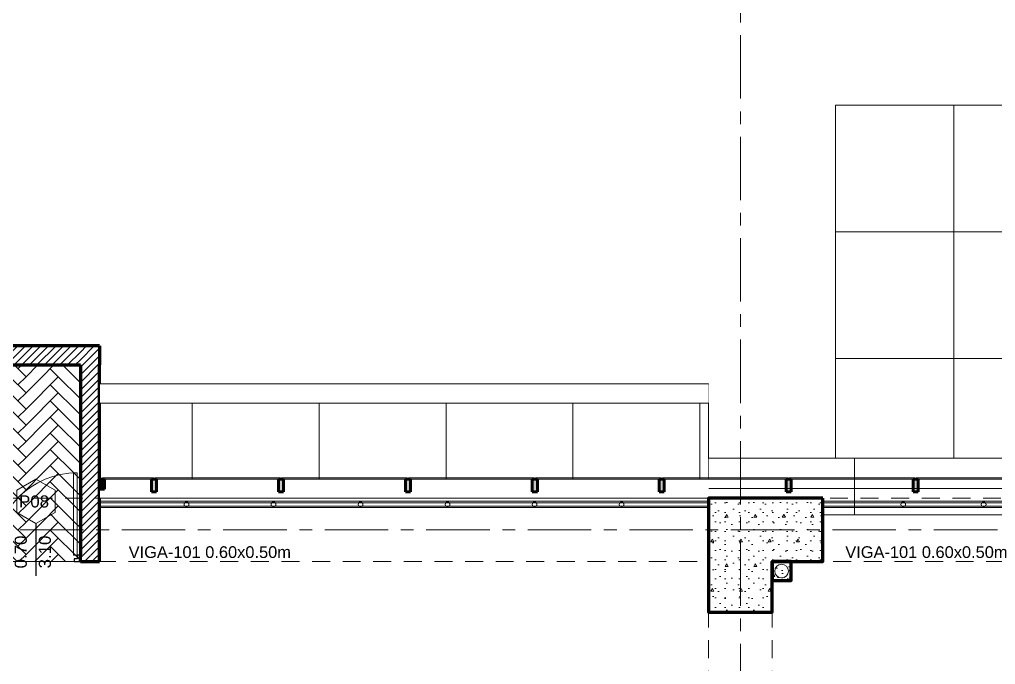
# Model space of a CAD drawing. Header units: inches. Extents: x -19 to 5698, y -728 to 92.
# Drawn here: x 380.64 to 388.33, y 38.59 to 43.67 of the extents above; entities that cross this region are included whole.
import ezdxf

# ---------------------------------------------------------------- set-up
doc = ezdxf.new("R2010")
doc.units = ezdxf.units.IN
doc.header["$MEASUREMENT"] = 0
doc.set_wipeout_variables(frame=1)
doc.header["$PDMODE"] = 1
for name, pattern in [('Hidden Line', [0.195611, 0.141111, -0.0545]), ('Punto & Raya', [0.65, 0.5, -0.075, 0, -0.075]), ('Wipeout_Contour', [1, 0, -1])]:
    doc.linetypes.add(name, pattern=pattern)
for name, color, linetype in [('02 _ ARQ _ ALB _ Ejes Generales', 251, 'Continuous'), ('02 _ ARQ _ ALB _ Muros Interiores', 7, 'Continuous'), ('02 _ ARQ _ ZON _ Espacio.3D', 7, 'Continuous'), ('08 _ STR _ EXT _ 06 Columnas', 7, 'Continuous'), ('08 _ STR _ EXT _ 07 Losa Aligerada', 7, 'Continuous'), ('08 _ STR _ EXT _ 08 Placas Inclinadas', 7, 'Continuous'), ('08 _ STR _ EXT _ 09 Vigas', 251, 'Continuous'), ('Acabado - Muros', 7, 'Continuous'), ('Dibujo 2D - General', 7, 'Continuous'), ('Estructura - 04 MURO', 7, 'Continuous'), ('Estructura - Carga', 7, 'Continuous'), ('Interior - Escaleras & Barandillas', 7, 'Continuous'), ('MEP - HVAC', 7, 'Continuous'), ('Notas - Etiquetas', 7, 'Continuous')]:
    doc.layers.add(name, color=color, linetype=linetype)
doc.styles.add('Estilo_Generado_4', font='swisse.ttf')
pattern_1 = [(0, (370.0001, 2e-08), (0, 1), []), (90, (370.0001, 2e-08), (-1, 0), [])]
pattern_2 = [(45, (370.000076, 2e-08), (-0.03005204, 0.03005204), [])]

# ---------------------------------------------------------------- blocks, each defined once
blk = doc.blocks.new('*X236', base_point=(3216.2361, 0))
at = {"layer": '02 _ ARQ _ ZON _ Espacio.3D', "color": 254, "linetype": 'Continuous', "lineweight": 0}
for p, q in [((3225.4934, 40.95), (3225.4561, 40.9127)), ((3225.6206, 40.95), (3225.5275, 40.8568)), ((3225.5911, 40.9205), (3225.6548, 40.8568)), ((3225.782, 40.8568), (3225.6889, 40.95)), ((3225.9093, 40.8568), (3225.8162, 40.95)), ((3225.8752, 40.95), (3225.8457, 40.9205)), ((3226.0025, 40.95), (3225.9093, 40.8568)), ((3226.1298, 40.95), (3226.0366, 40.8568)), ((3226.1002, 40.9205), (3226.1639, 40.8568)), ((3226.2912, 40.8568), (3226.198, 40.95)), ((3226.4184, 40.8568), (3226.3253, 40.95)), ((3226.3843, 40.95), (3226.3548, 40.9205)), ((3226.5116, 40.95), (3226.4184, 40.8568)), ((3226.6389, 40.95), (3226.5457, 40.8568)), ((3226.6094, 40.9205), (3226.673, 40.8568)), ((3226.8003, 40.8568), (3226.7071, 40.95)), ((3226.9276, 40.8568), (3226.8344, 40.95)), ((3226.8935, 40.95), (3226.8639, 40.9205)), ((3227.0207, 40.95), (3226.9276, 40.8568)), ((3227.148, 40.95), (3227.0548, 40.8568)), ((3227.1185, 40.9205), (3227.1821, 40.8568)), ((3227.3094, 40.8568), (3227.2162, 40.95)), ((3227.3562, 40.9373), (3227.3435, 40.95)), ((3225.5275, 40.8568), (3225.4561, 40.7854)), ((3225.6548, 40.8568), (3225.4561, 40.6581)), ((3225.9093, 40.6023), (3225.6548, 40.8568)), ((3225.9093, 40.7295), (3225.782, 40.8568)), ((3225.9093, 40.8568), (3225.8457, 40.7932)), ((3226.0366, 40.8568), (3225.9093, 40.7295)), ((3226.1639, 40.8568), (3225.9093, 40.6023)), ((3226.4184, 40.6023), (3226.1639, 40.8568)), ((3226.4184, 40.7295), (3226.2912, 40.8568)), ((3226.4184, 40.8568), (3226.3548, 40.7932)), ((3226.5457, 40.8568), (3226.4184, 40.7295)), ((3226.673, 40.8568), (3226.4184, 40.6023)), ((3226.9276, 40.6023), (3226.673, 40.8568)), ((3226.9276, 40.7295), (3226.8003, 40.8568)), ((3226.9276, 40.8568), (3226.8639, 40.7932)), ((3227.0548, 40.8568), (3226.9276, 40.7295)), ((3227.1821, 40.8568), (3226.9276, 40.6023)), ((3227.3562, 40.6828), (3227.1821, 40.8568)), ((3227.3562, 40.8101), (3227.3094, 40.8568)), ((3225.9093, 40.475), (3225.5911, 40.7932)), ((3226.4184, 40.475), (3226.1002, 40.7932)), ((3226.9276, 40.475), (3226.6094, 40.7932)), ((3227.3562, 40.5555), (3227.1185, 40.7932)), ((3225.6548, 40.7295), (3225.4561, 40.5309)), ((3225.9093, 40.7295), (3225.8457, 40.6659)), ((3226.1639, 40.7295), (3225.9093, 40.475)), ((3226.4184, 40.7295), (3226.3548, 40.6659)), ((3226.673, 40.7295), (3226.4184, 40.475)), ((3226.9276, 40.7295), (3226.8639, 40.6659)), ((3227.1821, 40.7295), (3226.9276, 40.475)), ((3225.6548, 40.6023), (3225.5275, 40.475)), ((3225.782, 40.475), (3225.5911, 40.6659)), ((3225.9093, 40.6023), (3225.8457, 40.5386)), ((3226.1639, 40.6023), (3226.0366, 40.475)), ((3226.2912, 40.475), (3226.1002, 40.6659)), ((3226.4184, 40.6023), (3226.3548, 40.5386)), ((3226.673, 40.6023), (3226.5457, 40.475)), ((3226.8003, 40.475), (3226.6094, 40.6659)), ((3226.9276, 40.6023), (3226.8639, 40.5386)), ((3227.1821, 40.6023), (3227.0548, 40.475)), ((3227.3094, 40.475), (3227.1185, 40.6659)), ((3225.5911, 40.5386), (3225.6548, 40.475)), ((3226.1002, 40.5386), (3226.1639, 40.475)), ((3226.6094, 40.5386), (3226.673, 40.475)), ((3227.1185, 40.5386), (3227.1821, 40.475)), ((3225.5275, 40.475), (3225.4561, 40.4036)), ((3225.6548, 40.475), (3225.4561, 40.2763)), ((3225.9093, 40.2204), (3225.6548, 40.475)), ((3225.9093, 40.3477), (3225.782, 40.475)), ((3225.9093, 40.475), (3225.8457, 40.4113)), ((3226.0366, 40.475), (3225.9093, 40.3477)), ((3226.1639, 40.475), (3225.9093, 40.2204)), ((3226.4184, 40.2204), (3226.1639, 40.475)), ((3226.4184, 40.3477), (3226.2912, 40.475)), ((3226.4184, 40.475), (3226.3548, 40.4113)), ((3226.5457, 40.475), (3226.4184, 40.3477)), ((3226.673, 40.475), (3226.4184, 40.2204)), ((3226.9276, 40.2204), (3226.673, 40.475)), ((3226.9276, 40.3477), (3226.8003, 40.475)), ((3226.9276, 40.475), (3226.8639, 40.4113)), ((3227.0548, 40.475), (3226.9276, 40.3477)), ((3227.1821, 40.475), (3226.9276, 40.2204)), ((3227.3562, 40.3009), (3227.1821, 40.475)), ((3227.3562, 40.4282), (3227.3094, 40.475)), ((3225.9093, 40.0931), (3225.5911, 40.4113)), ((3226.4184, 40.0931), (3226.1002, 40.4113)), ((3226.9276, 40.0931), (3226.6094, 40.4113)), ((3227.3562, 40.1737), (3227.1185, 40.4113)), ((3225.6548, 40.3477), (3225.4561, 40.149)), ((3225.9093, 40.3477), (3225.8457, 40.2841)), ((3226.1639, 40.3477), (3225.9093, 40.0931)), ((3226.4184, 40.3477), (3226.3548, 40.2841)), ((3226.673, 40.3477), (3226.4184, 40.0931)), ((3226.9276, 40.3477), (3226.8639, 40.2841)), ((3227.1821, 40.3477), (3226.9276, 40.0931)), ((3225.6548, 40.2204), (3225.5275, 40.0931)), ((3225.782, 40.0931), (3225.5911, 40.2841)), ((3225.9093, 40.2204), (3225.8457, 40.1568)), ((3226.1639, 40.2204), (3226.0366, 40.0931)), ((3226.2912, 40.0931), (3226.1002, 40.2841)), ((3226.4184, 40.2204), (3226.3548, 40.1568)), ((3226.673, 40.2204), (3226.5457, 40.0931)), ((3226.8003, 40.0931), (3226.6094, 40.2841)), ((3226.9276, 40.2204), (3226.8639, 40.1568)), ((3227.1821, 40.2204), (3227.0548, 40.0931)), ((3227.3094, 40.0931), (3227.1185, 40.2841)), ((3225.5911, 40.1568), (3225.6548, 40.0931)), ((3226.1002, 40.1568), (3226.1639, 40.0931)), ((3226.6094, 40.1568), (3226.673, 40.0931)), ((3227.1185, 40.1568), (3227.1821, 40.0931)), ((3225.5275, 40.0931), (3225.4561, 40.0217)), ((3225.6548, 40.0931), (3225.4616, 39.9)), ((3225.8479, 39.9), (3225.6548, 40.0931)), ((3225.9093, 39.9659), (3225.782, 40.0931)), ((3225.9093, 40.0931), (3225.8457, 40.0295)), ((3226.0366, 40.0931), (3225.9093, 39.9659)), ((3226.1639, 40.0931), (3225.9707, 39.9)), ((3226.4184, 39.8386), (3226.1639, 40.0931)), ((3226.4184, 39.9659), (3226.2912, 40.0931)), ((3226.4184, 40.0931), (3226.3548, 40.0295)), ((3226.5457, 40.0931), (3226.4184, 39.9659)), ((3226.673, 40.0931), (3226.4184, 39.8386)), ((3226.9276, 39.8386), (3226.673, 40.0931)), ((3226.9276, 39.9659), (3226.8003, 40.0931)), ((3226.9276, 40.0931), (3226.8639, 40.0295)), ((3227.0548, 40.0931), (3226.9276, 39.9659)), ((3227.1821, 40.0931), (3226.9276, 39.8386)), ((3227.3562, 39.9191), (3227.1821, 40.0931)), ((3227.3562, 40.0464), (3227.3094, 40.0931)), ((3225.7206, 39.9), (3225.5911, 40.0295)), ((3226.4184, 39.7113), (3226.1002, 40.0295)), ((3226.9276, 39.7113), (3226.6094, 40.0295)), ((3227.3562, 39.7918), (3227.1185, 40.0295)), ((3225.6548, 39.9659), (3225.5889, 39.9)), ((3225.9093, 39.9659), (3225.8457, 39.9022)), ((3226.1639, 39.9659), (3226.098, 39.9)), ((3226.4184, 39.9659), (3226.3548, 39.9022)), ((3226.673, 39.9659), (3226.4184, 39.7113)), ((3226.9276, 39.9659), (3226.8639, 39.9022)), ((3227.1821, 39.9659), (3226.9276, 39.7113)), ((3225.5933, 39.9), (3225.5911, 39.9022)), ((3226.1025, 39.9), (3226.1002, 39.9022)), ((3226.4184, 39.8386), (3226.3548, 39.7749)), ((3226.673, 39.8386), (3226.5457, 39.7113)), ((3226.8003, 39.7113), (3226.6094, 39.9022)), ((3226.9276, 39.8386), (3226.8639, 39.7749)), ((3227.1821, 39.8386), (3227.0548, 39.7113)), ((3227.3094, 39.7113), (3227.1185, 39.9022)), ((3226.2912, 39.7113), (3226.2061, 39.7964)), ((3226.6094, 39.7749), (3226.673, 39.7113)), ((3227.1185, 39.7749), (3227.1821, 39.7113)), ((3226.4184, 39.584), (3226.2912, 39.7113)), ((3226.4184, 39.7113), (3226.3548, 39.6477)), ((3226.5457, 39.7113), (3226.4184, 39.584)), ((3226.673, 39.7113), (3226.4184, 39.4567)), ((3226.9276, 39.4567), (3226.673, 39.7113)), ((3226.9276, 39.584), (3226.8003, 39.7113)), ((3226.9276, 39.7113), (3226.8639, 39.6477)), ((3227.0548, 39.7113), (3226.9276, 39.584)), ((3227.1821, 39.7113), (3226.9276, 39.4567)), ((3227.3562, 39.5373), (3227.1821, 39.7113)), ((3227.3562, 39.6645), (3227.3094, 39.7113)), ((3226.4184, 39.4567), (3226.2061, 39.6691)), ((3226.857, 39.4), (3226.6094, 39.6477)), ((3227.3562, 39.41), (3227.1185, 39.6477)), ((3226.2979, 39.45), (3226.2061, 39.5418)), ((3226.4184, 39.584), (3226.3548, 39.5204)), ((3226.673, 39.584), (3226.539, 39.45)), ((3226.9276, 39.584), (3226.8639, 39.5204)), ((3227.1821, 39.584), (3226.9981, 39.4)), ((3226.4184, 39.4567), (3226.4117, 39.45)), ((3226.7297, 39.4), (3226.6094, 39.5204)), ((3226.673, 39.4567), (3226.6562, 39.4399)), ((3226.9276, 39.4567), (3226.8708, 39.4)), ((3227.2389, 39.4), (3227.1185, 39.5204)), ((3227.1821, 39.4567), (3227.1254, 39.4))]:
    blk.add_line(p, q, dxfattribs=at)
for p in [(3225.8457, 40.6659), (3226.3548, 40.6659), (3226.8639, 40.6659), (3225.8457, 40.2841), (3226.3548, 40.2841), (3226.8639, 40.2841), (3225.8457, 39.9022), (3226.3548, 39.9022), (3226.8639, 39.9022), (3226.3548, 39.5204), (3226.8639, 39.5204)]:
    blk.add_point(p, dxfattribs=at)

msp = doc.modelspace()

# ---------------------------------------------------------------- hatches: boundary and pattern name
at = {"layer": 'Estructura - Carga', "linetype": 'Continuous', "lineweight": 13}
h = msp.add_hatch(dxfattribs=at)
h.set_pattern_fill('HORMIGÓN_ARMADO_0002', color=251, style=0, pattern_type=2)
h.set_pattern_definition([(0, (370.00008, 2e-08), (0, 0.3117692), [0.03, -0.15]), (0, (370.09008, 0.1559), (0, 0.3117692), [0.03, -0.15]), (60, (370.00008, 2e-08), (-0.27, 0.1558846), [0.03, -0.15]), (60, (370.18008, 2e-08), (-0.27, 0.1558846), [0.03, -0.15]), (120, (370.03008, 2e-08), (0.27, 0.1558846), [0.03, -0.15]), (120, (370.21008, 2e-08), (0.27, 0.1558846), [0.03, -0.15]), (0, (370.000076, 0.03), (0, 0.06), [0, -0.06, 0, -0.09]), (45, (370.030076, 0.03), (-0.04242641, 0.04242641), [0, -0.045, 0, -0.075])])
h.paths.add_polyline_path([(386.5701, 39.25), (386.7201, 39.25), (386.7201, 39.4), (386.5701, 39.4)])

# ---------------------------------------------------------------- linework, layer by layer
at = {"layer": '02 _ ARQ _ ZON _ Espacio.3D', "color": 254, "linetype": 'Continuous', "lineweight": 0, "flags": 128}
msp.add_lwpolyline([(381.1201, 40.95), (379.22, 40.95), (379.22, 39.9), (379.97, 39.9), (379.97, 39.45), (380.4201, 39.45), (380.4201, 39.4), (381.1201, 39.4), (381.1201, 39.9)], close=True, dxfattribs=at)
msp.add_lwpolyline([(393.5201, 39), (393.0701, 39), (393.0701, 39.4), (392.6701, 39.4), (392.6701, 39.7678), (386.97, 39.7678), (386.97, 39.4), (386.5701, 39.4), (386.57, 39), (386.07, 39), (386.07, 39.9), (381.2701, 39.9), (381.2701, 39.4), (379.57, 39.4), (379.5701, 37.7), (379.22, 37.7), (379.2201, 33.67), (378.3701, 33.67), (378.3701, 29.7)], dxfattribs=at)
at = {"layer": '08 _ STR _ EXT _ 09 Vigas', "color": 251, "linetype": 'Hidden Line', "lineweight": 13, "true_color": 0x636466}
for p, q in [((386.0701, 30.2), (386.0701, 39.4)), ((386.5701, 30.2), (386.5701, 39.4)), ((386.5701, 39.4), (393.0701, 39.4))]:
    msp.add_line(p, q, dxfattribs=at)
at = {"layer": 'Estructura - 04 MURO', "color": 165, "linetype": 'Continuous', "lineweight": 15}
msp.add_line((381.0651, 39.45), (381.0651, 40.1), dxfattribs=at)
at = {"layer": 'Estructura - 04 MURO', "color": 152, "linetype": 'Continuous', "lineweight": 25}
msp.add_line((380.7701, 39.7), (380.7701, 39.2875), dxfattribs=at)
at = {"layer": 'Estructura - 04 MURO', "color": 165, "linetype": 'Continuous', "lineweight": 25}
msp.add_line((381.0701, 39.42), (381.0701, 39.4), dxfattribs=at)
at = {"layer": 'Estructura - 04 MURO', "color": 251, "linetype": 'Continuous', "lineweight": 13, "flags": 128}
msp.add_lwpolyline([(380.7701, 40.05), (380.6186, 39.9625), (380.6186, 39.7875), (380.7701, 39.7), (380.9217, 39.7875), (380.9217, 39.9625)], close=True, dxfattribs=at)
at = {"layer": 'Estructura - Carga', "color": 7, "linetype": 'Continuous', "lineweight": 80, "flags": 128}
msp.add_lwpolyline([(386.5701, 39.25), (386.7201, 39.25), (386.7201, 39.4), (386.5701, 39.4)], close=True, dxfattribs=at)
at = {"layer": 'MEP - HVAC', "color": 7, "linetype": 'Continuous', "lineweight": 13, "flags": 128}
msp.add_lwpolyline([(386.6451, 39.271, 1), (386.6451, 39.379, 1)], format="xyb", close=True, dxfattribs=at)

# ---------------------------------------------------------------- block references
at = {"layer": '02 _ ARQ _ ZON _ Espacio.3D', "color": 5, "linetype": 'Continuous', "lineweight": 25}
msp.add_blockref('*X236', (370.0001, 0), dxfattribs=at)

# ---------------------------------------------------------------- texts
at = {"layer": 'Estructura - 04 MURO', "color": 251, "lineweight": 25, "insert": (380.6368, 39.825), "char_height": 0.095, "attachment_point": 7, "style": 'Estilo_Generado_4'}
msp.add_mtext('\\A1;{\\pql;\\pt0;\\fSwis721 Ex BT|b0|i0|c0|p34;P08\\fSwis721 Ex BT|b0|i0|c0|p34;\\fSwis721 Ex BT|b0|i0|c0|p34;\\fSwis721 Ex BT|b0|i0|c0|p34;}', dxfattribs=at)
at = {"layer": 'Estructura - 04 MURO', "color": 251, "lineweight": 25, "char_height": 0.095, "attachment_point": 7, "rotation": 90, "style": 'Estilo_Generado_4'}
for s, insert in [('\\A1;{\\pql;\\pt0;\\fSwis721 Ex BT|b0|i0|c0|p34;0.70\\fSwis721 Ex BT|b0|i0|c0|p34;\\A1{\\H.66x;\\S^  ;}\\fSwis721 Ex BT|b0|i0|c0|p34;\\fSwis721 Ex BT|b0|i0|c0|p34;}', (380.7251, 39.346)), ('\\A1;{\\pql;\\pt0;\\fSwis721 Ex BT|b0|i0|c0|p34;3.10\\fSwis721 Ex BT|b0|i0|c0|p34;\\A1{\\H.66x;\\S^  ;}\\fSwis721 Ex BT|b0|i0|c0|p34;\\fSwis721 Ex BT|b0|i0|c0|p34;}', (380.9151, 39.346))]:
    msp.add_mtext(s, dxfattribs=dict(at, insert=insert))
at = {"layer": 'Notas - Etiquetas', "color": 171, "linetype": 'Continuous', "lineweight": 13, "char_height": 0.0925, "attachment_point": 7, "style": 'Estilo_Generado_4'}
for insert in [(381.5003, 39.4267), (387.1465, 39.4267)]:
    msp.add_mtext('\\A1;{\\pql;\\fSwis721 Ex BT|b0|i0|c0|p34;VIGA-101\\fSwis721 Ex BT|b0|i0|c0|p34; \\fSwis721 Ex BT|b0|i0|c0|p34;0.60\\fSwis721 Ex BT|b0|i0|c0|p34;x\\fSwis721 Ex BT|b0|i0|c0|p34;0.50\\fSwis721 Ex BT|b0|i0|c0|p34;m}', dxfattribs=dict(at, insert=insert))

# ---------------------------------------------------------------- next in the draw order: wipeouts: each hides what was drawn before it
at = {"color": 254, "linetype": 'Wipeout_Contour', "lineweight": 0, "ltscale": 12945.288208}
msp.add_wipeout([(387.0702, 43), (392.5702, 43), (392.5702, 39.9), (387.0702, 39.9)], dxfattribs=at).dxf.layer = 'Dibujo 2D - General'
at = {"color": 254, "linetype": 'Wipeout_Contour', "lineweight": 0, "ltscale": 12920.632632}
msp.add_wipeout([(386.07, 40.8), (381.2701, 40.8), (381.2701, 39.9), (386.07, 39.9)], dxfattribs=at).dxf.layer = 'Dibujo 2D - General'

# ---------------------------------------------------------------- next in the draw order: hatches: boundary and pattern name
at = {"layer": 'Dibujo 2D - General', "linetype": 'Continuous', "lineweight": 13}
h = msp.add_hatch(dxfattribs=at)
h.set_pattern_fill('CEMENTO_PULIDO_Y_BRUÑADO_FA', color=251, style=0, pattern_type=2)
h.set_pattern_definition(pattern_1)
h.paths.add_polyline_path([(387.0702, 43), (392.5702, 43), (392.5702, 39.9), (387.0702, 39.9)])
h = msp.add_hatch(dxfattribs=at)
h.set_pattern_fill('CEMENTO_PULIDO_Y_BRUÑADO_FA', color=251, style=0, pattern_type=2)
h.set_pattern_definition(pattern_1)
h.paths.add_polyline_path([(386.07, 40.8), (381.2701, 40.8), (381.2701, 39.9), (386.07, 39.9)])

# ---------------------------------------------------------------- next in the draw order: linework, layer by layer
at = {"layer": '08 _ STR _ EXT _ 07 Losa Aligerada', "color": 7, "linetype": 'Continuous', "lineweight": 18, "flags": 128}
msp.add_lwpolyline([(393.5701, 39.9), (392.5702, 39.9), (392.5702, 43), (387.0702, 43), (387.0702, 39.9), (386.07, 39.9), (386.07, 40.8), (381.1201, 40.8), (381.1201, 40.95), (378.0201, 40.95), (378.0201, 37.85), (379.0701, 37.85), (379.0701, 33.82), (378.17, 33.82), (378.17, 18.5527), (378.17, 6.3), (392.3198, 6.3), (392.3198, 6.2), (397.1712, 6.2)], dxfattribs=at)
at = {"layer": '08 _ STR _ EXT _ 08 Placas Inclinadas', "color": 7, "linetype": 'Continuous', "lineweight": 13, "flags": 128}
msp.add_lwpolyline([(386.07, 40.216), (386.07, 40.05)], dxfattribs=at)
at = {"layer": 'Dibujo 2D - General', "color": 251, "linetype": 'Continuous', "lineweight": 13, "flags": 128}
for points in [[(387.0702, 43), (392.5702, 43), (392.5702, 39.9), (387.0702, 39.9)], [(386.07, 40.8), (381.2701, 40.8), (381.2701, 39.9), (386.07, 39.9)]]:
    msp.add_lwpolyline(points, close=True, dxfattribs=at)

# ---------------------------------------------------------------- next in the draw order: wipeouts: each hides what was drawn before it
at = {"color": 254, "linetype": 'Wipeout_Contour', "lineweight": 0, "ltscale": 12930.696497}
msp.add_wipeout([(386.07, 39.9), (386.211, 39.9), (386.1776, 39.9749), (386.07, 39.9749)], dxfattribs=at).dxf.layer = '08 _ STR _ EXT _ 08 Placas Inclinadas'
at = {"color": 254, "linetype": 'Wipeout_Contour', "lineweight": 0, "ltscale": 9682.643487}
msp.add_wipeout([(381.1201, 40.95), (381.2701, 40.95), (381.2701, 41.1)], dxfattribs=at).dxf.layer = 'Estructura - 04 MURO'
at = {"color": 254, "linetype": 'Wipeout_Contour', "lineweight": 0, "ltscale": 9683.4345}
msp.add_wipeout([(381.1201, 39.4), (381.2701, 39.4), (381.1201, 39.45)], dxfattribs=at).dxf.layer = 'Estructura - 04 MURO'

# ---------------------------------------------------------------- next in the draw order: hatches: boundary and pattern name
at = {"layer": 'Estructura - 04 MURO', "linetype": 'Continuous', "lineweight": 5}
h = msp.add_hatch(dxfattribs=at)
h.set_pattern_fill('LADRILLO_COMÚN_0002', color=250, style=0, pattern_type=2)
h.set_pattern_definition(pattern_2)
h.paths.add_polyline_path([(381.1201, 40.95), (381.2701, 40.95), (381.2701, 41.1)])
h = msp.add_hatch(dxfattribs=at)
h.set_pattern_fill('LADRILLO_COMÚN_0002', color=250, style=0, pattern_type=2)
h.set_pattern_definition(pattern_2)
h.paths.add_polyline_path([(381.1201, 39.4), (381.2701, 39.4), (381.1201, 39.45)])

# ---------------------------------------------------------------- next in the draw order: wipeouts: each hides what was drawn before it
at = {"color": 254, "linetype": 'Wipeout_Contour', "lineweight": 0, "ltscale": 9698.263917}
msp.add_wipeout([(386.07, 39.9749), (386.1776, 39.9749), (386.07, 40.216)], dxfattribs=at).dxf.layer = '08 _ STR _ EXT _ 08 Placas Inclinadas'

# ---------------------------------------------------------------- next in the draw order: wipeouts: each hides what was drawn before it
at = {"color": 254, "linetype": 'Wipeout_Contour', "lineweight": 0, "ltscale": 12932.532855}
msp.add_wipeout([(387.2201, 40.216), (386.07, 40.216), (386.1776, 39.9749), (387.2201, 39.9749)], dxfattribs=at).dxf.layer = '08 _ STR _ EXT _ 08 Placas Inclinadas'
at = {"color": 254, "linetype": 'Wipeout_Contour', "lineweight": 0, "ltscale": 9683.508036}
msp.add_wipeout([(381.1201, 40.95), (381.2701, 41.1), (381.1201, 41.1)], dxfattribs=at).dxf.layer = 'Estructura - 04 MURO'
at = {"color": 254, "linetype": 'Wipeout_Contour', "lineweight": 0, "ltscale": 9683.4345}
msp.add_wipeout([(381.1201, 39.4), (381.2701, 39.4), (381.1201, 39.45)], dxfattribs=at).dxf.layer = 'Estructura - 04 MURO'

# ---------------------------------------------------------------- next in the draw order: hatches: boundary and pattern name
at = {"layer": 'Estructura - 04 MURO', "linetype": 'Continuous', "lineweight": 5}
h = msp.add_hatch(dxfattribs=at)
h.set_pattern_fill('LADRILLO_COMÚN_0002', color=250, style=0, pattern_type=2)
h.set_pattern_definition(pattern_2)
h.paths.add_polyline_path([(381.1201, 40.95), (381.2701, 41.1), (381.1201, 41.1)])
h = msp.add_hatch(dxfattribs=at)
h.set_pattern_fill('LADRILLO_COMÚN_0002', color=250, style=0, pattern_type=2)
h.set_pattern_definition(pattern_2)
h.paths.add_polyline_path([(381.1201, 39.4), (381.2701, 39.4), (381.1201, 39.45)])

# ---------------------------------------------------------------- next in the draw order: linework, layer by layer
at = {"layer": '08 _ STR _ EXT _ 08 Placas Inclinadas', "color": 7, "linetype": 'Continuous', "lineweight": 13, "flags": 128}
msp.add_lwpolyline([(387.2201, 40.216), (386.07, 40.216)], dxfattribs=at)
at = {"layer": 'Acabado - Muros', "color": 7, "linetype": 'Continuous', "lineweight": 60}
msp.add_line((386.7207, 40.05), (386.6807, 40.05), dxfattribs=at)
at = {"layer": 'Estructura - 04 MURO', "color": 7, "linetype": 'Continuous', "lineweight": 80, "flags": 128}
msp.add_lwpolyline([(381.2701, 41.1), (381.2701, 40.95)], dxfattribs=at)

# ---------------------------------------------------------------- next in the draw order: wipeouts: each hides what was drawn before it
at = {"color": 254, "linetype": 'Wipeout_Contour', "lineweight": 0, "ltscale": 19399.111919}
msp.add_wipeout([(386.1776, 39.9749), (386.211, 39.9), (386.97, 39.9), (386.97, 39.7678), (387.2201, 39.7678), (387.2201, 39.9749)], dxfattribs=at).dxf.layer = '08 _ STR _ EXT _ 08 Placas Inclinadas'

# ---------------------------------------------------------------- next in the draw order: hatches: boundary and pattern name
at = {"layer": 'Acabado - Muros', "linetype": 'Continuous', "lineweight": 0}
msp.add_hatch(color=254, dxfattribs=at).paths.add_polyline_path([(386.7207, 39.95), (386.7207, 40.05), (386.6807, 40.05), (386.6807, 39.95)])

# ---------------------------------------------------------------- next in the draw order: linework, layer by layer
at = {"layer": '02 _ ARQ _ ALB _ Ejes Generales', "color": 251, "linetype": 'Punto & Raya', "lineweight": 13, "true_color": 0x636466}
msp.add_line((386.3201, 3.05), (386.3201, 44.9), dxfattribs=at)
at = {"layer": '08 _ STR _ EXT _ 08 Placas Inclinadas', "color": 7, "linetype": 'Continuous', "lineweight": 13}
for p, q in [((386.1776, 39.9749), (386.07, 39.9749)), ((387.2201, 39.9749), (386.1776, 39.9749))]:
    msp.add_line(p, q, dxfattribs=at)
at = {"layer": '08 _ STR _ EXT _ 08 Placas Inclinadas', "color": 7, "linetype": 'Continuous', "lineweight": 13, "flags": 128}
for points in [[(387.2201, 40.216), (387.2201, 39.9749)], [(387.2201, 39.9749), (387.2201, 39.7678)], [(386.97, 39.7678), (387.2201, 39.7678)]]:
    msp.add_lwpolyline(points, dxfattribs=at)
at = {"layer": 'Acabado - Muros', "color": 7, "linetype": 'Continuous', "lineweight": 60}
for p, q in [((386.6807, 40.05), (386.6807, 39.95)), ((386.7207, 40.05), (386.7207, 39.95)), ((386.7207, 39.95), (386.6807, 39.95))]:
    msp.add_line(p, q, dxfattribs=at)

# ---------------------------------------------------------------- next in the draw order: wipeouts: each hides what was drawn before it
at = {"color": 254, "linetype": 'Wipeout_Contour', "lineweight": 0, "ltscale": 12904.268139}
msp.add_wipeout([(378.0201, 40.95), (381.1201, 40.95), (381.1201, 41.1), (378.0201, 41.1)], dxfattribs=at).dxf.layer = 'Estructura - 04 MURO'
at = {"color": 254, "linetype": 'Wipeout_Contour', "lineweight": 0, "ltscale": 9683.4345}
msp.add_wipeout([(381.1201, 39.4), (381.2701, 39.4), (381.1201, 39.45)], dxfattribs=at).dxf.layer = 'Estructura - 04 MURO'

# ---------------------------------------------------------------- next in the draw order: hatches: boundary and pattern name
at = {"layer": 'Estructura - 04 MURO', "linetype": 'Continuous', "lineweight": 5}
h = msp.add_hatch(dxfattribs=at)
h.set_pattern_fill('LADRILLO_COMÚN_0002', color=250, style=0, pattern_type=2)
h.set_pattern_definition(pattern_2)
h.paths.add_polyline_path([(378.0201, 40.95), (381.1201, 40.95), (381.1201, 41.1), (378.0201, 41.1)])
h = msp.add_hatch(dxfattribs=at)
h.set_pattern_fill('LADRILLO_COMÚN_0002', color=250, style=0, pattern_type=2)
h.set_pattern_definition(pattern_2)
h.paths.add_polyline_path([(381.1201, 39.4), (381.2701, 39.4), (381.1201, 39.45)])

# ---------------------------------------------------------------- next in the draw order: linework, layer by layer
at = {"layer": 'Estructura - 04 MURO', "color": 7, "linetype": 'Continuous', "lineweight": 80, "flags": 128}
for points in [[(381.2701, 41.1), (378.0201, 41.1)], [(379.22, 40.95), (381.1201, 40.95)]]:
    msp.add_lwpolyline(points, dxfattribs=at)

# ---------------------------------------------------------------- next in the draw order: wipeouts: each hides what was drawn before it
at = {"color": 254, "linetype": 'Wipeout_Contour', "lineweight": 0, "ltscale": 12945.218048}
msp.add_wipeout([(392.4201, 40.216), (387.2201, 40.216), (387.2201, 39.9749), (392.4201, 39.9749)], dxfattribs=at).dxf.layer = '08 _ STR _ EXT _ 08 Placas Inclinadas'

# ---------------------------------------------------------------- next in the draw order: hatches: boundary and pattern name
at = {"layer": 'Acabado - Muros', "linetype": 'Continuous', "lineweight": 9}
for points in [[(387.6957, 40.06), (386.7057, 40.06), (386.7057, 40.05), (387.6957, 40.05)], [(388.6957, 40.06), (387.7057, 40.06), (387.7057, 40.05), (388.6957, 40.05)]]:
    msp.add_hatch(color=250, dxfattribs=at).paths.add_polyline_path(points)

# ---------------------------------------------------------------- next in the draw order: linework, layer by layer
at = {"layer": '08 _ STR _ EXT _ 08 Placas Inclinadas', "color": 7, "linetype": 'Continuous', "lineweight": 13, "flags": 128}
msp.add_lwpolyline([(392.4201, 40.216), (387.2201, 40.216)], dxfattribs=at)
at = {"layer": 'Acabado - Muros', "color": 7, "linetype": 'Continuous', "lineweight": 60}
msp.add_line((387.7207, 40.05), (387.6807, 40.05), dxfattribs=at)
at = {"layer": 'Acabado - Muros', "color": 7, "linetype": 'Continuous', "lineweight": 13, "flags": 128}
for points in [[(387.6957, 40.06), (387.6957, 40.05), (386.7057, 40.05), (386.7057, 40.06)], [(388.6957, 40.06), (388.6957, 40.05), (387.7057, 40.05), (387.7057, 40.06)]]:
    msp.add_lwpolyline(points, close=True, dxfattribs=at)

# ---------------------------------------------------------------- next in the draw order: wipeouts: each hides what was drawn before it
at = {"color": 254, "linetype": 'Wipeout_Contour', "lineweight": 0, "ltscale": 12945.206971}
msp.add_wipeout([(392.4201, 39.9749), (387.2201, 39.9749), (387.2201, 39.7678), (392.4201, 39.7678)], dxfattribs=at).dxf.layer = '08 _ STR _ EXT _ 08 Placas Inclinadas'
at = {"color": 254, "linetype": 'Wipeout_Contour', "lineweight": 0, "ltscale": 9683.4345}
msp.add_wipeout([(381.1201, 39.4), (381.2701, 39.4), (381.1201, 39.45)], dxfattribs=at).dxf.layer = 'Estructura - 04 MURO'

# ---------------------------------------------------------------- next in the draw order: hatches: boundary and pattern name
at = {"layer": 'Acabado - Muros', "linetype": 'Continuous', "lineweight": 0}
msp.add_hatch(color=254, dxfattribs=at).paths.add_polyline_path([(387.7207, 39.95), (387.7207, 40.05), (387.6807, 40.05), (387.6807, 39.95)])
at = {"layer": 'Estructura - 04 MURO', "linetype": 'Continuous', "lineweight": 5}
h = msp.add_hatch(dxfattribs=at)
h.set_pattern_fill('LADRILLO_COMÚN_0002', color=250, style=0, pattern_type=2)
h.set_pattern_definition(pattern_2)
h.paths.add_polyline_path([(381.1201, 39.4), (381.2701, 39.4), (381.1201, 39.45)])

# ---------------------------------------------------------------- next in the draw order: linework, layer by layer
at = {"layer": '08 _ STR _ EXT _ 08 Placas Inclinadas', "color": 7, "linetype": 'Continuous', "lineweight": 13}
msp.add_line((392.4201, 39.9749), (387.2201, 39.9749), dxfattribs=at)
at = {"layer": '08 _ STR _ EXT _ 08 Placas Inclinadas', "color": 7, "linetype": 'Continuous', "lineweight": 13, "flags": 128}
for points in [[(387.2201, 40.216), (387.2201, 39.9749)], [(387.2201, 39.9749), (387.2201, 39.7678)], [(387.2201, 39.7678), (392.4201, 39.7678)]]:
    msp.add_lwpolyline(points, dxfattribs=at)
at = {"layer": 'Acabado - Muros', "color": 7, "linetype": 'Continuous', "lineweight": 60}
for p, q in [((387.6807, 40.05), (387.6807, 39.95)), ((387.7207, 40.05), (387.7207, 39.95)), ((387.7207, 39.95), (387.6807, 39.95))]:
    msp.add_line(p, q, dxfattribs=at)
at = {"layer": 'Interior - Escaleras & Barandillas', "color": 161, "linetype": 'Continuous', "lineweight": 13, "flags": 128}
for points in [[(386.97, 39.875), (386.97, 39.825), (392.6701, 39.825), (392.6701, 39.875)], [(386.97, 39.8625), (386.97, 39.8375), (392.6701, 39.8375), (392.6701, 39.8625)], [(386.97, 39.8625), (386.97, 39.8375), (392.6701, 39.8375), (392.6701, 39.8625)], [(386.97, 39.8625), (386.97, 39.8375), (392.6701, 39.8375), (392.6701, 39.8625)]]:
    msp.add_lwpolyline(points, close=True, dxfattribs=at)
for points in [[(387.6033, 39.8313, 1), (387.6033, 39.8688, 1)], [(388.2366, 39.8313, 1), (388.2366, 39.8688, 1)]]:
    msp.add_lwpolyline(points, format="xyb", close=True, dxfattribs=at)

# ---------------------------------------------------------------- next in the draw order: wipeouts: each hides what was drawn before it
at = {"color": 254, "linetype": 'Wipeout_Contour', "lineweight": 0, "ltscale": 9682.597389}
msp.add_wipeout([(381.1201, 39.45), (381.2701, 39.4), (381.2701, 39.45)], dxfattribs=at).dxf.layer = 'Estructura - 04 MURO'

# ---------------------------------------------------------------- next in the draw order: hatches: boundary and pattern name
at = {"layer": 'Estructura - 04 MURO', "linetype": 'Continuous', "lineweight": 5}
h = msp.add_hatch(dxfattribs=at)
h.set_pattern_fill('LADRILLO_COMÚN_0002', color=250, style=0, pattern_type=2)
h.set_pattern_definition(pattern_2)
h.paths.add_polyline_path([(381.1201, 39.45), (381.2701, 39.4), (381.2701, 39.45)])

# ---------------------------------------------------------------- next in the draw order: linework, layer by layer
at = {"layer": '08 _ STR _ EXT _ 09 Vigas', "color": 251, "linetype": 'Hidden Line', "lineweight": 13, "true_color": 0x636466}
msp.add_line((379.57, 39.4), (386.0701, 39.4), dxfattribs=at)
at = {"layer": 'Estructura - 04 MURO', "color": 165, "linetype": 'Continuous', "lineweight": 25}
msp.add_line((381.0701, 39.4), (381.1201, 39.4), dxfattribs=at)
at = {"layer": 'Estructura - 04 MURO', "color": 7, "linetype": 'Continuous', "lineweight": 80, "flags": 128}
msp.add_lwpolyline([(381.1201, 39.4), (381.2701, 39.4)], dxfattribs=at)

# ---------------------------------------------------------------- next in the draw order: wipeouts: each hides what was drawn before it
at = {"color": 254, "linetype": 'Wipeout_Contour', "lineweight": 0, "ltscale": 12910.726513}
msp.add_wipeout([(381.1201, 40.95), (381.1201, 39.45), (381.2701, 39.45), (381.2701, 40.95)], dxfattribs=at).dxf.layer = 'Estructura - 04 MURO'

# ---------------------------------------------------------------- next in the draw order: hatches: boundary and pattern name
at = {"layer": 'Estructura - 04 MURO', "linetype": 'Continuous', "lineweight": 5}
h = msp.add_hatch(dxfattribs=at)
h.set_pattern_fill('LADRILLO_COMÚN_0002', color=250, style=0, pattern_type=2)
h.set_pattern_definition(pattern_2)
h.paths.add_polyline_path([(381.1201, 40.95), (381.1201, 39.45), (381.2701, 39.45), (381.2701, 40.95)])

# ---------------------------------------------------------------- next in the draw order: linework, layer by layer
at = {"layer": '02 _ ARQ _ ALB _ Ejes Generales', "color": 251, "linetype": 'Punto & Raya', "lineweight": 13, "true_color": 0x636466}
msp.add_line((375.8455, 39.65), (424.5701, 39.65), dxfattribs=at)
at = {"layer": 'Estructura - 04 MURO', "color": 165, "linetype": 'Continuous', "lineweight": 15}
for p, q in [((381.0651, 40.1), (381.0951, 40.1)), ((381.0951, 40.1), (381.0951, 39.45)), ((381.0951, 39.45), (381.0651, 39.45))]:
    msp.add_line(p, q, dxfattribs=at)
at = {"layer": 'Estructura - 04 MURO', "color": 165, "linetype": 'Continuous', "lineweight": 25}
for p, q in [((381.1201, 39.45), (381.0951, 39.45)), ((381.0951, 39.45), (381.0951, 39.42)), ((381.1201, 39.4), (381.1201, 39.45)), ((381.0951, 39.42), (381.0701, 39.42))]:
    msp.add_line(p, q, dxfattribs=at)
at = {"layer": 'Estructura - 04 MURO', "color": 7, "linetype": 'Continuous', "lineweight": 80}
msp.add_line((381.1201, 39.4), (381.1201, 39.45), dxfattribs=at)
msp.add_line((381.1201, 39.4), (381.1201, 39.45), dxfattribs=at)
msp.add_line((381.1201, 39.4), (381.1201, 39.45), dxfattribs=at)
at = {"layer": 'Estructura - 04 MURO', "color": 7, "linetype": 'Continuous', "lineweight": 80, "flags": 128}
for points in [[(381.1201, 40.95), (381.1201, 39.45)], [(381.2701, 39.4), (381.2701, 40.95)]]:
    msp.add_lwpolyline(points, dxfattribs=at)
at = {"layer": 'Estructura - 04 MURO', "color": 165, "linetype": 'Continuous', "lineweight": 15}
msp.add_arc((381.0951, 39.45), 0.65, 90, 180, dxfattribs=at)

# ---------------------------------------------------------------- next in the draw order: wipeouts: each hides what was drawn before it
at = {"color": 254, "linetype": 'Wipeout_Contour', "lineweight": 0, "ltscale": 12920.613863}
msp.add_wipeout([(381.2701, 39.9), (386.07, 39.9), (386.07, 40.05), (381.2701, 40.05)], dxfattribs=at).dxf.layer = '02 _ ARQ _ ALB _ Muros Interiores'
at = {"color": 254, "linetype": 'Wipeout_Contour', "lineweight": 0, "ltscale": 12920.651338}
msp.add_wipeout([(386.07, 40.8), (381.2701, 40.8), (381.2701, 40.65), (386.07, 40.65)], dxfattribs=at).dxf.layer = '08 _ STR _ EXT _ 08 Placas Inclinadas'

# ---------------------------------------------------------------- next in the draw order: hatches: boundary and pattern name
at = {"layer": '08 _ STR _ EXT _ 06 Columnas', "linetype": 'Continuous', "lineweight": 9}
h = msp.add_hatch(dxfattribs=at)
h.set_pattern_fill('HORMIGÓN_EN_MASA_0002', style=0, pattern_type=2)
h.set_pattern_definition([(0, (370.00008, 2e-08), (0, 0.3897114), [0.024375, -0.200625]), (0, (370.11258, 0.19486), (0, 0.3897114), [0.024375, -0.200625]), (60, (370.00008, 2e-08), (-0.3375, 0.1948557), [0.024375, -0.200625]), (60, (370.22508, 2e-08), (-0.3375, 0.1948557), [0.024375, -0.200625]), (120, (370.02445, 2e-08), (0.3375, 0.1948557), [0.024375, -0.200625]), (120, (370.24945, 2e-08), (0.3375, 0.1948557), [0.024375, -0.200625]), (0, (370.000076, 0.0375), (0, 0.075), [0, -0.075, 0, -0.1125]), (45, (370.037576, 0.0375), (-0.05303301, 0.05303301), [0, -0.05625, 0, -0.09375])])
h.paths.add_polyline_path([(386.97, 39.9), (386.07, 39.9), (386.07, 39), (386.57, 39), (386.57, 39.4), (386.97, 39.4)])
at = {"layer": 'Acabado - Muros', "linetype": 'Continuous', "lineweight": 0}
for points in [[(381.3101, 39.97), (381.3101, 40.05), (381.2701, 40.05), (381.2701, 39.97)], [(381.7207, 39.95), (381.7207, 40.05), (381.6807, 40.05), (381.6807, 39.95)], [(382.7207, 39.95), (382.7207, 40.05), (382.6807, 40.05), (382.6807, 39.95)], [(383.7207, 39.95), (383.7207, 40.05), (383.6807, 40.05), (383.6807, 39.95)], [(384.7207, 39.95), (384.7207, 40.05), (384.6807, 40.05), (384.6807, 39.95)], [(385.7207, 39.95), (385.7207, 40.05), (385.6807, 40.05), (385.6807, 39.95)]]:
    msp.add_hatch(color=254, dxfattribs=at).paths.add_polyline_path(points)
at = {"layer": 'Acabado - Muros', "linetype": 'Continuous', "lineweight": 9}
for points in [[(381.6957, 40.06), (381.2951, 40.06), (381.2951, 40.05), (381.6957, 40.05)], [(382.6957, 40.06), (381.7057, 40.06), (381.7057, 40.05), (382.6957, 40.05)], [(383.6957, 40.06), (382.7057, 40.06), (382.7057, 40.05), (383.6957, 40.05)], [(384.6957, 40.06), (383.7057, 40.06), (383.7057, 40.05), (384.6957, 40.05)], [(385.6957, 40.06), (384.7057, 40.06), (384.7057, 40.05), (385.6957, 40.05)], [(386.6957, 40.06), (385.7057, 40.06), (385.7057, 40.05), (386.6957, 40.05)]]:
    msp.add_hatch(color=250, dxfattribs=at).paths.add_polyline_path(points)

# ---------------------------------------------------------------- next in the draw order: linework, layer by layer
at = {"layer": '02 _ ARQ _ ALB _ Muros Interiores', "color": 7, "linetype": 'Continuous', "lineweight": 13, "flags": 128}
for points in [[(386.07, 40.05), (381.2701, 40.05)], [(381.2701, 40.05), (381.2701, 39.9)], [(381.2701, 39.9), (386.07, 39.9)]]:
    msp.add_lwpolyline(points, dxfattribs=at)
at = {"layer": '08 _ STR _ EXT _ 06 Columnas', "color": 7, "linetype": 'Continuous', "lineweight": 80, "flags": 128}
msp.add_lwpolyline([(386.97, 39.9), (386.07, 39.9), (386.07, 39), (386.57, 39), (386.57, 39.4), (386.97, 39.4)], close=True, dxfattribs=at)
at = {"layer": '08 _ STR _ EXT _ 08 Placas Inclinadas', "color": 7, "linetype": 'Continuous', "lineweight": 13, "flags": 128}
for points in [[(386.07, 40.8), (381.2701, 40.8)], [(381.2701, 40.8), (381.2701, 40.65)], [(381.2701, 40.65), (386.07, 40.65)]]:
    msp.add_lwpolyline(points, dxfattribs=at)
at = {"layer": '08 _ STR _ EXT _ 09 Vigas', "color": 251, "linetype": 'Hidden Line', "lineweight": 13, "true_color": 0x636466}
for p, q in [((379.07, 39.9), (421.5701, 39.9)), ((386.5701, 39.9), (386.0701, 39.9))]:
    msp.add_line(p, q, dxfattribs=at)
at = {"layer": 'Acabado - Muros', "color": 7, "linetype": 'Continuous', "lineweight": 60}
for p, q in [((381.3101, 40.05), (381.2701, 40.05)), ((381.2701, 40.05), (381.2701, 39.97)), ((381.3101, 40.05), (381.3101, 39.97)), ((381.7207, 40.05), (381.6807, 40.05)), ((381.6807, 40.05), (381.6807, 39.95)), ((381.7207, 40.05), (381.7207, 39.95)), ((382.6807, 40.05), (382.6807, 39.95)), ((382.7207, 40.05), (382.6807, 40.05)), ((382.7207, 40.05), (382.7207, 39.95)), ((383.6807, 40.05), (383.6807, 39.95)), ((383.7207, 40.05), (383.6807, 40.05)), ((383.7207, 40.05), (383.7207, 39.95)), ((384.7207, 40.05), (384.6807, 40.05)), ((384.6807, 40.05), (384.6807, 39.95)), ((384.7207, 40.05), (384.7207, 39.95)), ((385.7207, 40.05), (385.6807, 40.05)), ((385.6807, 40.05), (385.6807, 39.95)), ((385.7207, 40.05), (385.7207, 39.95)), ((381.3101, 39.97), (381.2701, 39.97)), ((381.7207, 39.95), (381.6807, 39.95)), ((382.7207, 39.95), (382.6807, 39.95)), ((383.7207, 39.95), (383.6807, 39.95)), ((384.7207, 39.95), (384.6807, 39.95)), ((385.7207, 39.95), (385.6807, 39.95))]:
    msp.add_line(p, q, dxfattribs=at)
at = {"layer": 'Acabado - Muros', "color": 7, "linetype": 'Continuous', "lineweight": 13, "flags": 128}
for points in [[(381.6957, 40.06), (381.6957, 40.05), (381.2951, 40.05), (381.2951, 40.06)], [(382.6957, 40.06), (382.6957, 40.05), (381.7057, 40.05), (381.7057, 40.06)], [(383.6957, 40.06), (383.6957, 40.05), (382.7057, 40.05), (382.7057, 40.06)], [(384.6957, 40.06), (384.6957, 40.05), (383.7057, 40.05), (383.7057, 40.06)], [(385.6957, 40.06), (385.6957, 40.05), (384.7057, 40.05), (384.7057, 40.06)], [(386.6957, 40.06), (386.6957, 40.05), (385.7057, 40.05), (385.7057, 40.06)]]:
    msp.add_lwpolyline(points, close=True, dxfattribs=at)
at = {"layer": 'Interior - Escaleras & Barandillas', "color": 161, "linetype": 'Continuous', "lineweight": 13, "flags": 128}
for points in [[(381.2701, 39.875), (381.2701, 39.825), (386.07, 39.825), (386.07, 39.875)], [(381.2701, 39.8625), (381.2701, 39.8375), (386.07, 39.8375), (386.07, 39.8625)], [(381.2701, 39.8625), (381.2701, 39.8375), (386.07, 39.8375), (386.07, 39.8625)], [(381.2701, 39.8625), (381.2701, 39.8375), (386.07, 39.8375), (386.07, 39.8625)]]:
    msp.add_lwpolyline(points, close=True, dxfattribs=at)
for points in [[(381.9558, 39.8313, 1), (381.9558, 39.8688, 1)], [(382.6415, 39.8313, 1), (382.6415, 39.8688, 1)], [(383.3272, 39.8313, 1), (383.3272, 39.8688, 1)], [(384.0129, 39.8313, 1), (384.0129, 39.8688, 1)], [(384.6986, 39.8313, 1), (384.6986, 39.8688, 1)], [(385.3843, 39.8313, 1), (385.3843, 39.8688, 1)]]:
    msp.add_lwpolyline(points, format="xyb", close=True, dxfattribs=at)

doc.saveas('drawing.dxf')
